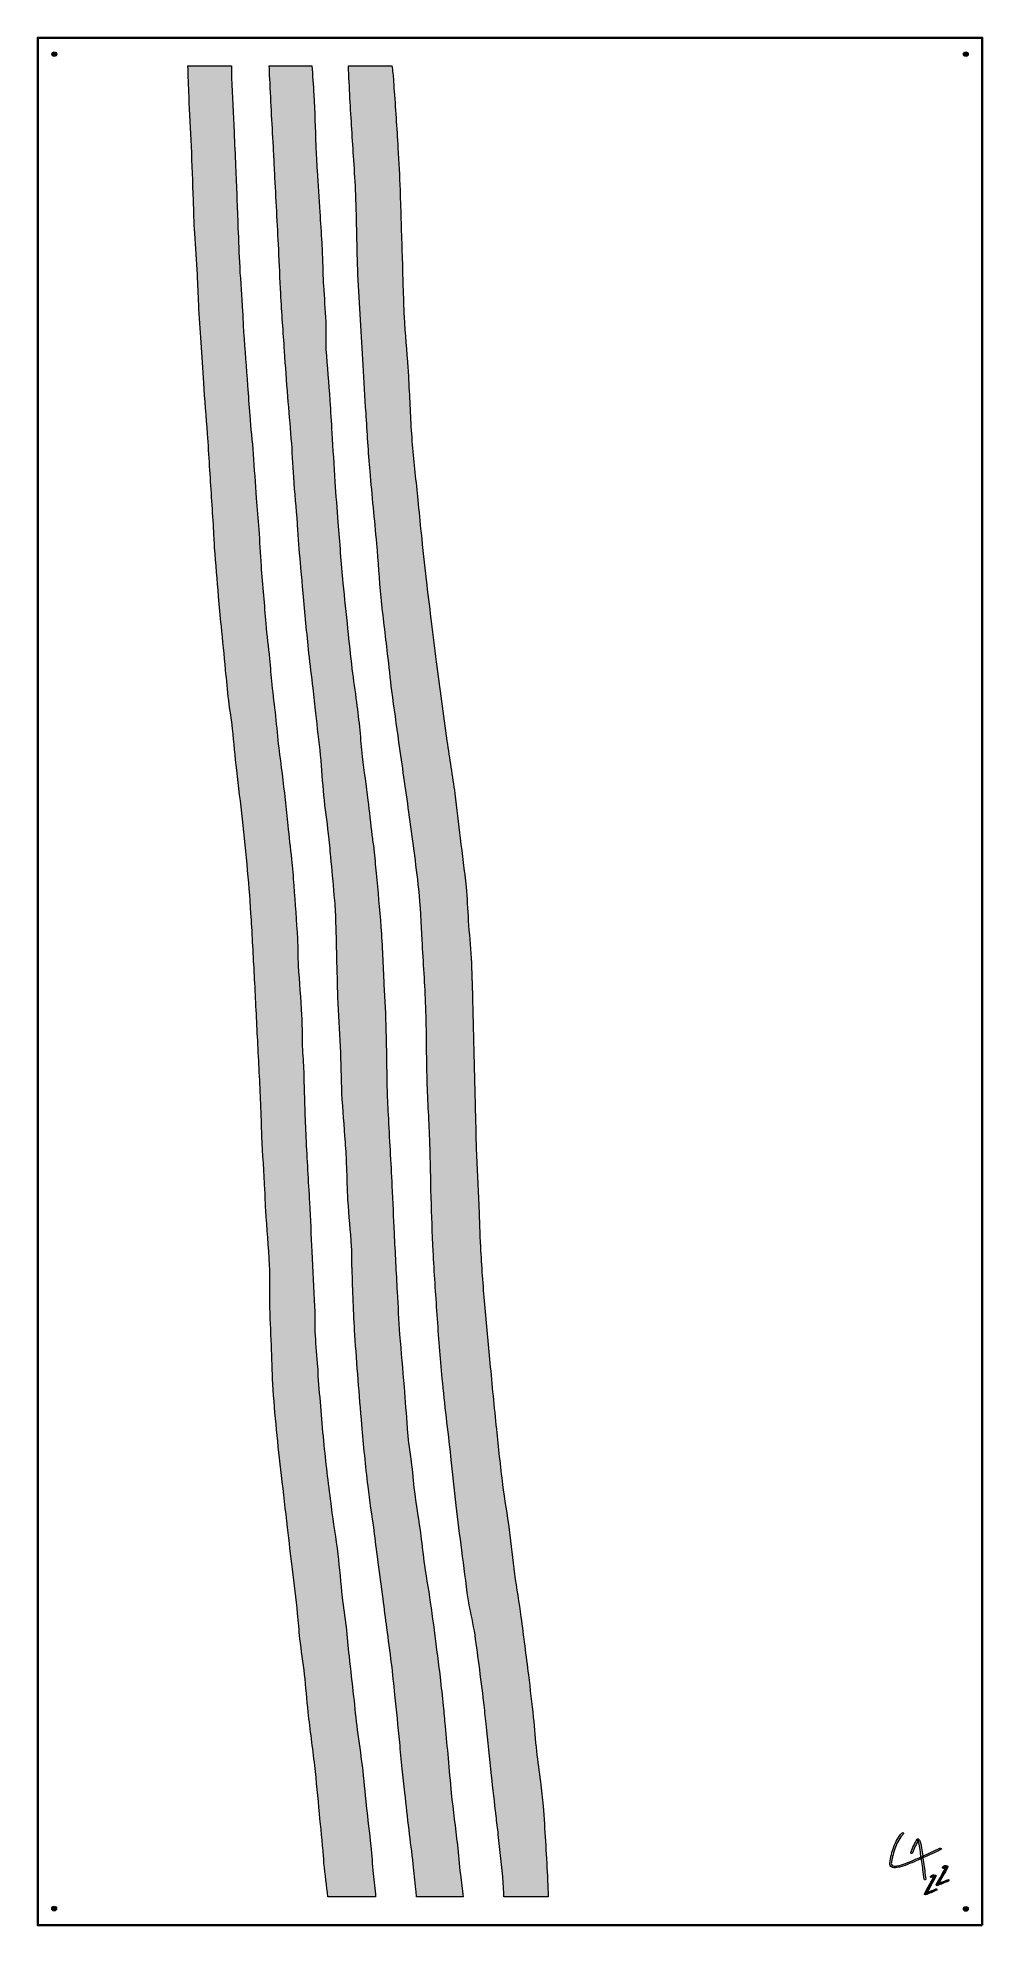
# Model space of a CAD drawing. Header units: millimetres. Extents: x 0 to 1000, y -2000 to 0.
import ezdxf

# ---------------------------------------------------------------- set-up
doc = ezdxf.new("R2010")
doc.units = ezdxf.units.MM
doc.header["$MEASUREMENT"] = 0
for name, color, linetype, lineweight in [('2022-041', 7, 'Continuous', 0), ('Bounding Box', 7, 'Continuous', 0), ('Screws', 7, 'Continuous', 0)]:
    doc.layers.add(name, color=color, linetype=linetype, lineweight=lineweight)

msp = doc.modelspace()

# ---------------------------------------------------------------- hatches: boundary and pattern name
at = {"layer": '2022-041', "true_color": 0x000000, "transparency": 33554687}
h = msp.add_hatch(color=18, dxfattribs=at)
h.dxf.hatch_style = 2
edge = h.paths.add_edge_path()
edge.add_spline(control_points=[(352.7, -1915.9), (351.2, -1901.7), (349.3, -1887.5), (347.8, -1873.2), (346.3, -1859.2), (345.1, -1845.1), (343.5, -1831), (342, -1818.3), (339.8, -1805.7), (338.3, -1793), (336.8, -1781.2), (335.7, -1769.3), (334.4, -1757.4), (332.8, -1743.3), (331.2, -1729.1), (329.6, -1714.9), (328.5, -1704.5), (327.6, -1694), (326.4, -1683.5), (325.2, -1673.1), (323.5, -1662.7), (322.3, -1652.3), (320.7, -1637.1), (319.5, -1621.8), (317.7, -1606.6), (315.6, -1590), (312.8, -1573.4), (310.7, -1556.7), (307.9, -1534.9), (305.2, -1513.2), (303, -1491.4), (300.5, -1466.9), (298.7, -1442.4), (296.6, -1417.8), (296.3, -1414.7), (296.6, -1411.5), (296.3, -1408.4), (295.5, -1397.2), (294.3, -1386.1), (293.7, -1375), (293.1, -1364.9), (293.5, -1354.8), (293.1, -1344.7), (292.2, -1325.2), (291.2, -1305.7), (290.2, -1286.2), (289.4, -1268.8), (288.6, -1251.5), (287.7, -1234.1), (286.5, -1211.2), (285, -1188.2), (283.9, -1165.2), (282.9, -1144.5), (282.4, -1123.8), (281.7, -1103.1), (281.5, -1099.6), (281.7, -1096), (281.5, -1092.5), (281, -1083.4), (280.3, -1074.2), (280, -1065.1), (279.7, -1055.3), (280, -1045.4), (279.4, -1035.6), (278.4, -1018.1), (276.8, -1000.5), (275.8, -983), (275.2, -973.7), (275.6, -964.3), (275, -954.9), (273.9, -936), (272.5, -917), (271.1, -898.1), (270.4, -888.8), (269.7, -879.5), (268.7, -870.2), (267.5, -858.3), (266, -846.5), (264.7, -834.6), (263.8, -825.5), (263.1, -816.4), (262, -807.3), (259.9, -789.1), (257.4, -770.8), (255.2, -752.5), (253.9, -741.4), (253, -730.1), (251.7, -718.9), (250.5, -707.7), (249, -696.4), (247.8, -685.2), (246.8, -676.1), (246.3, -667), (245.4, -657.9), (244.1, -645.5), (242.6, -633.2), (241.4, -620.8), (240.5, -610.9), (239.9, -600.9), (239.1, -590.9), (238.2, -580.4), (237.2, -569.9), (236.4, -559.4), (235.5, -546.6), (235, -533.8), (234, -521), (233.2, -509.9), (232, -498.9), (231.2, -487.8), (230.1, -472.2), (229.3, -456.5), (228.1, -440.9), (227, -427.3), (225.5, -413.7), (224.4, -400.1), (223.5, -389.6), (223, -379.1), (222.2, -368.6), (220.8, -349.8), (219.4, -330.9), (218, -312.1), (217.5, -304.7), (217.3, -297.3), (216.8, -289.9), (215.8, -274.3), (214.7, -258.7), (213.8, -243.1), (213, -229.1), (212.6, -215.1), (212, -201.1), (211.2, -179.6), (210.4, -158.1), (209.5, -136.5), (209, -124.3), (208.4, -112.1), (207.8, -99.9), (207, -80.8), (206.1, -61.6), (205.3, -42.4), (205.1, -38.1), (205.2, -33.9), (205.1, -29.6), (205.1, -29.6), (159, -29.6), (159, -29.6), (159.4, -40.5), (159.7, -51.4), (160.2, -62.2), (160.9, -79.8), (161.9, -97.4), (162.7, -115), (163.5, -134), (164.1, -153), (164.8, -172), (165.2, -183.8), (165.5, -195.6), (166.2, -207.4), (167, -221.9), (168.2, -236.5), (169.1, -251), (169.7, -261.5), (169.8, -272), (170.4, -282.5), (171.1, -295.9), (172.2, -309.4), (173.1, -322.8), (174, -337.1), (174.7, -351.3), (175.7, -365.6), (176.9, -383.6), (178.5, -401.7), (179.8, -419.7), (180.6, -431.1), (181.3, -442.5), (182, -453.9), (183.4, -475.9), (184.8, -497.8), (186.2, -519.8), (186.6, -526.7), (186.8, -533.5), (187.3, -540.3), (188.6, -557.5), (190, -574.7), (191.5, -591.9), (192.4, -602.4), (193.4, -612.9), (194.4, -623.3), (195.9, -638.8), (197.4, -654.3), (198.9, -669.8), (200, -680.6), (201, -691.4), (202.2, -702.2), (203.4, -712.3), (205.2, -722.2), (206.3, -732.3), (207.9, -746.9), (209, -761.5), (210.7, -776.1), (212.6, -793.4), (214.9, -810.6), (216.8, -827.9), (218.8, -846), (220.6, -864.2), (222.2, -882.4), (223.8, -899.7), (225.1, -917.1), (226.2, -934.5), (227.5, -955.6), (228.5, -976.7), (229.6, -997.8), (230.8, -1019.5), (231.8, -1041.1), (232.9, -1062.7), (234, -1084.9), (235.2, -1107.1), (236.2, -1129.3), (236.7, -1140.9), (236.8, -1152.5), (237.3, -1164.1), (238.3, -1183.1), (239.5, -1202.1), (240.5, -1221.1), (240.9, -1228.1), (241, -1235.2), (241.4, -1242.2), (242.7, -1261.6), (244.4, -1281.1), (245.4, -1300.5), (246, -1313.7), (245.4, -1327), (245.7, -1340.2), (246, -1355.2), (246.8, -1370.1), (247.4, -1385.1), (247.9, -1398.9), (248.1, -1412.8), (248.9, -1426.6), (249.9, -1442.8), (251.3, -1458.9), (252.9, -1475), (254.4, -1491.1), (256.3, -1507.2), (258.1, -1523.2), (260.2, -1541.7), (262.4, -1560.2), (264.5, -1578.6), (266.2, -1593.3), (267.9, -1607.9), (269.6, -1622.6), (271.4, -1638.2), (273.4, -1653.9), (275.2, -1669.5), (276.1, -1678.4), (276.6, -1687.4), (277.6, -1696.3), (279.1, -1709), (281.1, -1721.6), (282.5, -1734.3), (284, -1747.5), (284.9, -1760.8), (286.4, -1774), (288.5, -1792.9), (291.1, -1811.8), (293.3, -1830.7), (295.2, -1847.6), (296.7, -1864.5), (298.3, -1881.4), (299.8, -1896.6), (301.3, -1911.7), (302.7, -1926.9), (302.9, -1929.3), (302.7, -1931.8), (303, -1934.3), (304.4, -1946.2), (305.9, -1958), (307.2, -1969.9), (307.2, -1969.9), (357.8, -1969.9), (357.8, -1969.9), (357, -1961.7), (356, -1953.5), (355.2, -1945.3), (354.3, -1935.5), (353.7, -1925.6), (352.7, -1915.9)], knot_values=[0, 0, 0, 0, 1, 1, 1, 2, 2, 2, 3, 3, 3, 4, 4, 4, 5, 5, 5, 6, 6, 6, 7, 7, 7, 8, 8, 8, 9, 9, 9, 10, 10, 10, 11, 11, 11, 12, 12, 12, 13, 13, 13, 14, 14, 14, 15, 15, 15, 16, 16, 16, 17, 17, 17, 18, 18, 18, 19, 19, 19, 20, 20, 20, 21, 21, 21, 22, 22, 22, 23, 23, 23, 24, 24, 24, 25, 25, 25, 26, 26, 26, 27, 27, 27, 28, 28, 28, 29, 29, 29, 30, 30, 30, 31, 31, 31, 32, 32, 32, 33, 33, 33, 34, 34, 34, 35, 35, 35, 36, 36, 36, 37, 37, 37, 38, 38, 38, 39, 39, 39, 40, 40, 40, 41, 41, 41, 42, 42, 42, 43, 43, 43, 44, 44, 44, 45, 45, 45, 46, 46, 46, 47, 47, 47, 48, 48, 48, 49, 49, 49, 50, 50, 50, 51, 51, 51, 52, 52, 52, 53, 53, 53, 54, 54, 54, 55, 55, 55, 56, 56, 56, 57, 57, 57, 58, 58, 58, 59, 59, 59, 60, 60, 60, 61, 61, 61, 62, 62, 62, 63, 63, 63, 64, 64, 64, 65, 65, 65, 66, 66, 66, 67, 67, 67, 68, 68, 68, 69, 69, 69, 70, 70, 70, 71, 71, 71, 72, 72, 72, 73, 73, 73, 74, 74, 74, 75, 75, 75, 76, 76, 76, 77, 77, 77, 78, 78, 78, 79, 79, 79, 80, 80, 80, 81, 81, 81, 82, 82, 82, 83, 83, 83, 84, 84, 84, 85, 85, 85, 86, 86, 86, 87, 87, 87, 88, 88, 88, 89, 89, 89, 90, 90, 90, 91, 91, 91, 92, 92, 92, 93, 93, 93, 94, 94, 94, 95, 95, 95, 95], degree=3, periodic=0)
h = msp.add_hatch(color=18, dxfattribs=at)
h.dxf.hatch_style = 2
edge = h.paths.add_edge_path()
edge.add_spline(control_points=[(447.5, -1946), (446.4, -1935.6), (445.5, -1925.1), (444.3, -1914.7), (442.2, -1896.5), (439.8, -1878.2), (437.9, -1860), (436.5, -1847.6), (435.7, -1835.2), (434.6, -1822.8), (433.5, -1811.5), (432.3, -1800.2), (431.3, -1788.9), (430.6, -1781.7), (430.1, -1774.6), (429.3, -1767.4), (428.3, -1757.3), (427.2, -1747.3), (426.1, -1737.2), (425, -1728.4), (423.8, -1719.6), (422.7, -1710.9), (420.7, -1695.1), (418.8, -1679.4), (416.5, -1663.7), (414.4, -1648.5), (411.7, -1633.5), (409.5, -1618.3), (408, -1607.9), (407.1, -1597.5), (405.6, -1587.1), (403.4, -1571.5), (400.8, -1556), (398.8, -1540.4), (397.4, -1529.8), (396.7, -1519.1), (395.5, -1508.4), (394.7, -1501.7), (393.3, -1495), (392.5, -1488.3), (391.8, -1483.3), (391.6, -1478.2), (391.2, -1473.1), (390.1, -1458.6), (389, -1444.1), (387.9, -1429.5), (386.3, -1411), (384.6, -1392.5), (383.2, -1373.9), (382.1, -1358.9), (381.4, -1343.8), (380.6, -1328.8), (379.5, -1308), (378.3, -1287.3), (377.3, -1266.6), (376.5, -1249.9), (376, -1233.3), (375.1, -1216.6), (373.8, -1191.4), (372.3, -1166.2), (371, -1140.9), (370.4, -1131.1), (370.1, -1121.3), (369.8, -1111.5), (369.4, -1091.6), (369.3, -1071.8), (368.7, -1051.9), (368.3, -1035.6), (367.4, -1019.3), (366.6, -1003), (365.6, -982.7), (364.8, -962.3), (363.4, -942.1), (362, -923), (360, -904), (358.3, -885), (357.5, -876.6), (356.9, -868.2), (356, -859.8), (355.5, -854.8), (354.4, -849.8), (353.8, -844.8), (352.4, -832.5), (351.2, -820.2), (349.6, -807.9), (347.7, -792.5), (345.4, -777.1), (343.5, -761.6), (342.4, -752.3), (341.9, -743), (341, -733.7), (339.9, -723.8), (338.8, -713.9), (337.5, -704), (336, -692.3), (334.1, -680.6), (332.7, -668.8), (331, -654.6), (329.6, -640.4), (328.1, -626.2), (326.4, -610.1), (324.6, -593.9), (323.2, -577.8), (321.2, -556.3), (319.5, -534.9), (317.8, -513.4), (316.7, -499.1), (315.6, -484.8), (314.6, -470.5), (313.5, -453.2), (312.5, -435.9), (311.4, -418.6), (310.7, -407.1), (310.1, -395.6), (309.3, -384.2), (308, -366.2), (306.3, -348.3), (305.2, -330.3), (304.6, -320.5), (305.3, -310.7), (304.9, -300.9), (304.3, -288.1), (303.3, -275.3), (302.5, -262.6), (302.1, -255.6), (301.9, -248.6), (301.7, -241.6), (301.4, -233.6), (301.2, -225.5), (300.7, -217.4), (300.1, -206.5), (299.3, -195.6), (298.6, -184.7), (297.6, -170.1), (296.6, -155.4), (295.8, -140.7), (295.2, -131.9), (294.8, -123), (294.5, -114.2), (293.7, -96.3), (293.3, -78.3), (292.3, -60.4), (291.7, -50.1), (291, -39.9), (290.2, -29.6), (290.2, -29.6), (245.1, -29.6), (245.1, -29.6), (245.3, -34.3), (245.4, -39), (245.7, -43.7), (246.9, -69.2), (248.4, -94.6), (249.7, -120.1), (250.2, -127.9), (250.5, -135.6), (250.9, -143.4), (252.3, -170.3), (253.7, -197.3), (255.1, -224.2), (255.9, -239.9), (256.4, -255.6), (257.3, -271.3), (258.5, -291.5), (259.9, -311.7), (261.3, -331.9), (262.4, -348.1), (263.5, -364.2), (264.8, -380.4), (265.9, -395.1), (267.4, -409.8), (268.5, -424.6), (269.6, -438.3), (270.1, -452), (271.1, -465.7), (272.3, -482.1), (273.7, -498.4), (275, -514.7), (275.6, -521.7), (275.8, -528.8), (276.4, -535.8), (277.9, -553.3), (279.5, -570.9), (281.1, -588.4), (283, -609.6), (284.9, -630.8), (287.1, -652), (288.3, -664.4), (290.2, -676.7), (291.6, -689.1), (292.7, -698), (293.5, -706.9), (294.5, -715.8), (296.1, -730.6), (298, -745.4), (299.5, -760.3), (300.9, -774.5), (301.6, -788.7), (303, -802.9), (304.4, -816.5), (306.3, -829.9), (307.9, -843.5), (308.8, -851.6), (309.6, -859.8), (310.4, -868), (311.6, -881.4), (312.9, -894.9), (314, -908.4), (314.7, -916.3), (315.4, -924.2), (315.6, -932.1), (316.5, -960.3), (316.9, -988.6), (317.9, -1016.8), (318.5, -1034.2), (319.9, -1051.6), (320.6, -1069.1), (321.3, -1085.6), (321.3, -1102.1), (322.1, -1118.7), (323, -1135.8), (324.6, -1153), (325.8, -1170.2), (326.4, -1179), (326.9, -1187.7), (327.2, -1196.5), (327.7, -1208.2), (327.8, -1219.9), (328.5, -1231.5), (329.5, -1248), (331.2, -1264.4), (332.3, -1280.9), (332.8, -1288.7), (332.5, -1296.5), (332.8, -1304.3), (333.7, -1327.6), (334.3, -1350.9), (335.8, -1374.2), (337.9, -1406), (340.5, -1437.8), (343.2, -1469.6), (345, -1491.3), (347.2, -1513), (349.7, -1534.7), (351.5, -1550.3), (354.1, -1565.9), (356.2, -1581.5), (357.6, -1591.9), (358.7, -1602.4), (360.1, -1612.8), (361.9, -1626.6), (363.8, -1640.3), (365.7, -1654.1), (367, -1664.3), (368.3, -1674.6), (369.6, -1684.9), (371.3, -1697.4), (373.1, -1709.9), (374.6, -1722.4), (376, -1733.5), (377.1, -1744.7), (378.2, -1755.8), (380, -1772.6), (381.7, -1789.4), (383.3, -1806.2), (384.2, -1815.4), (384.8, -1824.7), (385.8, -1834), (386.7, -1842.5), (387.9, -1851), (388.8, -1859.5), (390.3, -1872.6), (391.6, -1885.8), (393.2, -1898.9), (394.6, -1910.9), (396.2, -1922.9), (397.6, -1935), (398.7, -1944), (399.5, -1953), (400.4, -1962), (400.7, -1964.6), (400.9, -1967.3), (401.2, -1969.9), (401.2, -1969.9), (450.5, -1969.9), (450.5, -1969.9), (449.6, -1962), (448.4, -1954), (447.5, -1946)], knot_values=[0, 0, 0, 0, 1, 1, 1, 2, 2, 2, 3, 3, 3, 4, 4, 4, 5, 5, 5, 6, 6, 6, 7, 7, 7, 8, 8, 8, 9, 9, 9, 10, 10, 10, 11, 11, 11, 12, 12, 12, 13, 13, 13, 14, 14, 14, 15, 15, 15, 16, 16, 16, 17, 17, 17, 18, 18, 18, 19, 19, 19, 20, 20, 20, 21, 21, 21, 22, 22, 22, 23, 23, 23, 24, 24, 24, 25, 25, 25, 26, 26, 26, 27, 27, 27, 28, 28, 28, 29, 29, 29, 30, 30, 30, 31, 31, 31, 32, 32, 32, 33, 33, 33, 34, 34, 34, 35, 35, 35, 36, 36, 36, 37, 37, 37, 38, 38, 38, 39, 39, 39, 40, 40, 40, 41, 41, 41, 42, 42, 42, 43, 43, 43, 44, 44, 44, 45, 45, 45, 46, 46, 46, 47, 47, 47, 48, 48, 48, 49, 49, 49, 50, 50, 50, 51, 51, 51, 52, 52, 52, 53, 53, 53, 54, 54, 54, 55, 55, 55, 56, 56, 56, 57, 57, 57, 58, 58, 58, 59, 59, 59, 60, 60, 60, 61, 61, 61, 62, 62, 62, 63, 63, 63, 64, 64, 64, 65, 65, 65, 66, 66, 66, 67, 67, 67, 68, 68, 68, 69, 69, 69, 70, 70, 70, 71, 71, 71, 72, 72, 72, 73, 73, 73, 74, 74, 74, 75, 75, 75, 76, 76, 76, 77, 77, 77, 78, 78, 78, 79, 79, 79, 80, 80, 80, 81, 81, 81, 82, 82, 82, 83, 83, 83, 84, 84, 84, 85, 85, 85, 86, 86, 86, 87, 87, 87, 88, 88, 88, 89, 89, 89, 90, 90, 90, 91, 91, 91, 92, 92, 92, 93, 93, 93, 94, 94, 94, 95, 95, 95, 96, 96, 96, 96], degree=3, periodic=0)
h = msp.add_hatch(color=18, dxfattribs=at)
h.dxf.hatch_style = 2
edge = h.paths.add_edge_path()
edge.add_spline(control_points=[(334.6, -129.7), (335.4, -141.8), (336.4, -154), (336.8, -166.1), (337.7, -194.4), (337.9, -222.6), (339.1, -250.8), (340.5, -282.9), (342.7, -314.9), (344.5, -346.9), (345.5, -363.8), (346.5, -380.7), (347.6, -397.6), (348.9, -418.2), (350.1, -438.8), (351.9, -459.4), (354, -485), (356.8, -510.5), (359, -536.1), (360.7, -555.1), (361.7, -574.1), (363.6, -593), (365.5, -613), (368.2, -632.8), (370.5, -652.8), (372, -665.9), (373.3, -679), (375, -692.1), (377.3, -710.3), (379.9, -728.4), (382.5, -746.5), (385.9, -771.2), (389.6, -795.9), (393, -820.7), (396.7, -847.9), (400.5, -875), (403.5, -902.2), (405.4, -920.1), (405.9, -938.1), (407, -956.1), (408.4, -979.7), (410.1, -1003.3), (410.9, -1026.9), (411.8, -1052.8), (411.6, -1078.8), (412.4, -1104.8), (413, -1127), (414.5, -1149.2), (415.3, -1171.4), (415.9, -1190.5), (416, -1209.5), (416.6, -1228.6), (417.2, -1247.6), (417.7, -1266.6), (418.7, -1285.6), (419.9, -1308.2), (421.4, -1330.7), (423, -1353.2), (424.5, -1375.7), (426, -1398.2), (428.3, -1420.6), (431, -1448.2), (434.4, -1475.7), (437.5, -1503.3), (439.4, -1520.6), (441, -1537.9), (443, -1555.2), (444.8, -1571), (447, -1586.8), (449.1, -1602.6), (451.3, -1619.7), (453.2, -1636.9), (455.8, -1654.1), (457.5, -1665.4), (460.5, -1676.6), (462.3, -1688), (464.3, -1699.9), (465.7, -1712), (467.3, -1724), (469.1, -1737.3), (470.8, -1750.7), (472.4, -1764), (473.3, -1771.5), (473.9, -1779.1), (474.7, -1786.6), (476.6, -1804.8), (478.5, -1823), (480.5, -1841.2), (482.1, -1855.5), (483.7, -1869.7), (485.3, -1884), (486.1, -1890.6), (487, -1897.2), (487.7, -1903.8), (489.5, -1920.7), (491.6, -1937.6), (492.8, -1954.6), (493.2, -1959.7), (493.5, -1964.8), (493.7, -1969.9), (493.7, -1969.9), (540.4, -1969.9), (540.4, -1969.9), (540.4, -1962.6), (540, -1955.2), (539.7, -1947.9), (538.4, -1923.1), (536.9, -1898.5), (535.2, -1873.8), (534.6, -1865.1), (533.3, -1856.4), (532.2, -1847.7), (530.9, -1837), (529.2, -1826.3), (528.1, -1815.6), (526.8, -1803.6), (526, -1791.5), (524.7, -1779.5), (523.2, -1764.6), (521.4, -1749.6), (519.5, -1734.7), (517, -1714.2), (514.4, -1693.7), (511.6, -1673.2), (509.6, -1658.1), (507, -1643), (504.9, -1627.9), (502.8, -1612.3), (501.3, -1596.5), (499.2, -1580.8), (497, -1564.9), (494.2, -1549), (492.2, -1533), (489.7, -1513.5), (487.6, -1493.8), (485.6, -1474.2), (483.2, -1450.8), (481, -1427.4), (478.8, -1404), (476.8, -1383.4), (474.7, -1362.8), (473, -1342.2), (471.3, -1321.8), (469.9, -1301.4), (468.7, -1281.1), (467.8, -1267.1), (467.7, -1253), (467.2, -1239), (466.3, -1218.9), (465.1, -1198.7), (464.4, -1178.5), (463.8, -1162.6), (463.6, -1146.6), (463.2, -1130.7), (462.9, -1118.6), (462.5, -1106.5), (462.2, -1094.4), (461.6, -1068.9), (461, -1043.3), (460.4, -1017.8), (460, -1003.6), (459.6, -989.5), (458.9, -975.4), (458.1, -962), (456.8, -948.8), (455.9, -935.5), (455, -923.5), (454.7, -911.6), (453.5, -899.7), (451.7, -882.5), (449.4, -865.4), (447.3, -848.2), (445.4, -832.4), (443.8, -816.6), (441.6, -800.9), (439.1, -782.2), (436, -763.6), (433.2, -745), (431.2, -731), (429.3, -716.9), (427.4, -702.9), (425.5, -689), (423.6, -675.1), (421.9, -661.1), (420, -646), (418.2, -630.8), (416.3, -615.7), (414.6, -601.9), (412.8, -588.2), (411.3, -574.4), (409.4, -557.8), (407.6, -541.2), (405.9, -524.6), (404.7, -513.1), (403.6, -501.5), (402.5, -489.9), (400.5, -470.3), (398, -450.8), (396.5, -431.1), (394.9, -410.9), (394.2, -390.7), (393.1, -370.5), (392.8, -363.6), (392.4, -356.8), (391.9, -349.9), (390.6, -331.8), (388.9, -313.8), (388, -295.7), (386.9, -274.1), (386.5, -252.4), (385.8, -230.8), (385, -207.7), (384.4, -184.6), (383.6, -161.5), (383.1, -146.6), (382.3, -131.6), (381.4, -116.6), (380.2, -95.4), (378.7, -74.2), (377.2, -52.9), (376.9, -47.8), (376.5, -42.8), (376, -37.7), (375.7, -35), (375.4, -32.3), (375.1, -29.6), (375.1, -29.6), (328.9, -29.6), (328.9, -29.6), (329.6, -41.2), (329.9, -52.7), (330.6, -64.2), (331.8, -86.1), (333.3, -107.9), (334.6, -129.7)], knot_values=[0, 0, 0, 0, 1, 1, 1, 2, 2, 2, 3, 3, 3, 4, 4, 4, 5, 5, 5, 6, 6, 6, 7, 7, 7, 8, 8, 8, 9, 9, 9, 10, 10, 10, 11, 11, 11, 12, 12, 12, 13, 13, 13, 14, 14, 14, 15, 15, 15, 16, 16, 16, 17, 17, 17, 18, 18, 18, 19, 19, 19, 20, 20, 20, 21, 21, 21, 22, 22, 22, 23, 23, 23, 24, 24, 24, 25, 25, 25, 26, 26, 26, 27, 27, 27, 28, 28, 28, 29, 29, 29, 30, 30, 30, 31, 31, 31, 32, 32, 32, 33, 33, 33, 34, 34, 34, 35, 35, 35, 36, 36, 36, 37, 37, 37, 38, 38, 38, 39, 39, 39, 40, 40, 40, 41, 41, 41, 42, 42, 42, 43, 43, 43, 44, 44, 44, 45, 45, 45, 46, 46, 46, 47, 47, 47, 48, 48, 48, 49, 49, 49, 50, 50, 50, 51, 51, 51, 52, 52, 52, 53, 53, 53, 54, 54, 54, 55, 55, 55, 56, 56, 56, 57, 57, 57, 58, 58, 58, 59, 59, 59, 60, 60, 60, 61, 61, 61, 62, 62, 62, 63, 63, 63, 64, 64, 64, 65, 65, 65, 66, 66, 66, 67, 67, 67, 68, 68, 68, 69, 69, 69, 70, 70, 70, 71, 71, 71, 72, 72, 72, 73, 73, 73, 74, 74, 74, 75, 75, 75, 76, 76, 76, 77, 77, 77, 78, 78, 78, 78], degree=3, periodic=0)
h = msp.add_hatch(color=18, dxfattribs=at)
h.dxf.hatch_style = 2
edge = h.paths.add_edge_path()
edge.add_spline(control_points=[(915.3, -1901.9), (911.4, -1906.2), (908.5, -1911.3), (906.5, -1916.7), (905.5, -1919.5), (904.6, -1922.2), (903.9, -1925.1), (903.2, -1927.9), (902.6, -1930.8), (902.2, -1933.6), (902, -1935.1), (902.1, -1936.6), (903.3, -1937.6), (904.3, -1938.5), (905.5, -1938.8), (906.8, -1938.9), (908.3, -1939), (909.8, -1938.8), (911.3, -1938.5), (912.9, -1938.3), (914.5, -1937.8), (916.1, -1937.3), (919.3, -1936.2), (922.4, -1934.9), (925.5, -1933.6), (928.7, -1932.3), (931.9, -1930.9), (935, -1929.5), (941.3, -1926.7), (947.6, -1923.8), (953.8, -1920.9), (954.6, -1920.5), (955.4, -1920.1), (956.2, -1919.8), (956.6, -1919.6), (956.7, -1919), (956.5, -1918.6), (956.2, -1918.1), (955.7, -1918), (955.3, -1918.3), (949.2, -1921.1), (943.2, -1923.9), (937.1, -1926.6), (931.1, -1929.4), (925.1, -1932), (918.9, -1934.4), (916, -1935.5), (913, -1936.6), (909.9, -1937), (908.6, -1937.2), (907.3, -1937.3), (906.1, -1937), (905.1, -1936.8), (904.2, -1936.4), (903.9, -1935.4), (903.7, -1934.8), (903.9, -1934.1), (904, -1933.4), (904.1, -1932.7), (904.2, -1932.1), (904.4, -1931.4), (904.6, -1930), (904.9, -1928.6), (905.2, -1927.2), (905.9, -1924.5), (906.6, -1921.8), (907.5, -1919.1), (909.3, -1914), (911.7, -1909), (915.2, -1904.7), (915.6, -1904.2), (916.1, -1903.7), (916.6, -1903.2), (917.3, -1902.3), (916.1, -1901.1), (915.3, -1901.9), (915.3, -1901.9), (915.3, -1901.9), (915.3, -1901.9)], knot_values=[0, 0, 0, 0, 1, 1, 1, 2, 2, 2, 3, 3, 3, 4, 4, 4, 5, 5, 5, 6, 6, 6, 7, 7, 7, 8, 8, 8, 9, 9, 9, 10, 10, 10, 11, 11, 11, 12, 12, 12, 13, 13, 13, 14, 14, 14, 15, 15, 15, 16, 16, 16, 17, 17, 17, 18, 18, 18, 19, 19, 19, 20, 20, 20, 21, 21, 21, 22, 22, 22, 23, 23, 23, 24, 24, 24, 25, 25, 25, 26, 26, 26, 26], degree=3, periodic=0)
h = msp.add_hatch(color=18, dxfattribs=at)
h.dxf.hatch_style = 2
edge = h.paths.add_edge_path()
edge.add_spline(control_points=[(926.3, -1923.3), (928, -1918.5), (930.2, -1913.9), (932.7, -1909.5), (932.3, -1909.6), (931.9, -1909.7), (931.5, -1909.8), (933.2, -1911.1), (933.3, -1913.8), (933.6, -1915.7), (934.1, -1918.5), (934.5, -1921.3), (934.9, -1924.2), (935.8, -1929.9), (936.6, -1935.6), (937.4, -1941.3), (937.8, -1944.6), (938.2, -1947.8), (938.6, -1951), (938.7, -1951.5), (939, -1951.9), (939.5, -1951.9), (939.9, -1951.9), (940.4, -1951.5), (940.4, -1951), (939.6, -1945.1), (938.8, -1939.2), (938, -1933.2), (937.2, -1927.3), (936.3, -1921.4), (935.4, -1915.5), (935, -1912.9), (934.6, -1910), (932.4, -1908.3), (932, -1908), (931.4, -1908.2), (931.2, -1908.6), (928.6, -1913.1), (926.4, -1917.9), (924.6, -1922.8), (924.4, -1923.3), (924.8, -1923.8), (925.2, -1923.9), (925.7, -1924.1), (926.1, -1923.8), (926.3, -1923.3), (926.3, -1923.3), (926.3, -1923.3), (926.3, -1923.3)], knot_values=[0, 0, 0, 0, 1, 1, 1, 2, 2, 2, 3, 3, 3, 4, 4, 4, 5, 5, 5, 6, 6, 6, 7, 7, 7, 8, 8, 8, 9, 9, 9, 10, 10, 10, 11, 11, 11, 12, 12, 12, 13, 13, 13, 14, 14, 14, 15, 15, 15, 16, 16, 16, 16], degree=3, periodic=0)
h = msp.add_hatch(color=18, dxfattribs=at)
h.dxf.hatch_style = 2
edge = h.paths.add_edge_path()
edge.add_spline(control_points=[(959.5, -1939.4), (960.1, -1938.4), (961.5, -1938), (962.5, -1938.6), (962.4, -1938.2), (962.3, -1937.8), (962.2, -1937.4), (958.7, -1943.9), (955.1, -1950.3), (951.4, -1956.7), (951.1, -1957.3), (951.7, -1958.3), (952.4, -1958), (956.5, -1956.5), (960.5, -1954.8), (964.5, -1953.1), (964.9, -1952.9), (965, -1952.3), (964.8, -1951.9), (964.5, -1951.5), (964, -1951.4), (963.6, -1951.6), (959.8, -1953.3), (955.9, -1954.8), (952, -1956.3), (952.3, -1956.8), (952.6, -1957.2), (953, -1957.6), (956.6, -1951.2), (960.2, -1944.8), (963.7, -1938.3), (963.9, -1937.9), (963.8, -1937.3), (963.4, -1937.1), (961.5, -1936.1), (959.1, -1936.7), (958, -1938.5), (957.4, -1939.5), (958.9, -1940.4), (959.5, -1939.4), (959.5, -1939.4), (959.5, -1939.4), (959.5, -1939.4)], knot_values=[0, 0, 0, 0, 1, 1, 1, 2, 2, 2, 3, 3, 3, 4, 4, 4, 5, 5, 5, 6, 6, 6, 7, 7, 7, 8, 8, 8, 9, 9, 9, 10, 10, 10, 11, 11, 11, 12, 12, 12, 13, 13, 13, 14, 14, 14, 14], degree=3, periodic=0)
h = msp.add_hatch(color=18, dxfattribs=at)
h.dxf.hatch_style = 2
edge = h.paths.add_edge_path()
edge.add_spline(control_points=[(946.9, -1949.1), (947.5, -1948.1), (948.9, -1947.8), (949.9, -1948.3), (949.8, -1947.9), (949.7, -1947.5), (949.6, -1947.1), (946.1, -1953.6), (942.5, -1960.1), (938.9, -1966.5), (938.5, -1967.1), (939.1, -1968), (939.9, -1967.8), (943.9, -1966.2), (947.9, -1964.6), (951.9, -1962.8), (952.4, -1962.7), (952.5, -1962), (952.2, -1961.6), (952, -1961.2), (951.5, -1961.1), (951, -1961.3), (947.2, -1963), (943.3, -1964.6), (939.4, -1966.1), (939.7, -1966.5), (940.1, -1966.9), (940.4, -1967.4), (944.1, -1961), (947.7, -1954.5), (951.1, -1948), (951.4, -1947.6), (951.3, -1947), (950.8, -1946.8), (949, -1945.8), (946.5, -1946.4), (945.4, -1948.3), (944.8, -1949.2), (946.3, -1950.1), (946.9, -1949.1), (946.9, -1949.1), (946.9, -1949.1), (946.9, -1949.1)], knot_values=[0, 0, 0, 0, 1, 1, 1, 2, 2, 2, 3, 3, 3, 4, 4, 4, 5, 5, 5, 6, 6, 6, 7, 7, 7, 8, 8, 8, 9, 9, 9, 10, 10, 10, 11, 11, 11, 12, 12, 12, 13, 13, 13, 14, 14, 14, 14], degree=3, periodic=0)
at = {"layer": 'Screws', "true_color": 0x000000, "transparency": 33554687}
h = msp.add_hatch(color=18, dxfattribs=at)
h.dxf.hatch_style = 2
edge = h.paths.add_edge_path()
edge.add_ellipse((17.5, -17.4), major_axis=(2.56, 0), ratio=0.965517, start_angle=0, end_angle=360)
h = msp.add_hatch(color=18, dxfattribs=at)
h.dxf.hatch_style = 2
edge = h.paths.add_edge_path()
edge.add_ellipse((982.7, -17.4), major_axis=(2.56, 0), ratio=0.965517, start_angle=0, end_angle=360)
h = msp.add_hatch(color=18, dxfattribs=at)
h.dxf.hatch_style = 2
edge = h.paths.add_edge_path()
edge.add_ellipse((17.4, -1982.3), major_axis=(2.56, 0), ratio=0.965517, start_angle=0, end_angle=360)
h = msp.add_hatch(color=18, dxfattribs=at)
h.dxf.hatch_style = 2
edge = h.paths.add_edge_path()
edge.add_ellipse((982.7, -1982.6), major_axis=(2.56, 0), ratio=0.965517, start_angle=0, end_angle=360)

# ---------------------------------------------------------------- linework, layer by layer
at = {"layer": '2022-041'}
for points, knots in [([(352.7, -1915.9), (351.2, -1901.7), (349.3, -1887.5), (347.8, -1873.2), (346.3, -1859.2), (345.1, -1845.1), (343.5, -1831), (342, -1818.3), (339.8, -1805.7), (338.3, -1793), (336.8, -1781.2), (335.7, -1769.3), (334.4, -1757.4), (332.8, -1743.3), (331.2, -1729.1), (329.6, -1714.9), (328.5, -1704.5), (327.6, -1694), (326.4, -1683.5), (325.2, -1673.1), (323.5, -1662.7), (322.3, -1652.3), (320.7, -1637.1), (319.5, -1621.8), (317.7, -1606.6), (315.6, -1590), (312.8, -1573.4), (310.7, -1556.7), (307.9, -1534.9), (305.2, -1513.2), (303, -1491.4), (300.5, -1466.9), (298.7, -1442.4), (296.6, -1417.8), (296.3, -1414.7), (296.6, -1411.5), (296.3, -1408.4), (295.5, -1397.2), (294.3, -1386.1), (293.7, -1375), (293.1, -1364.9), (293.5, -1354.8), (293.1, -1344.7), (292.2, -1325.2), (291.2, -1305.7), (290.2, -1286.2), (289.4, -1268.8), (288.6, -1251.5), (287.7, -1234.1), (286.5, -1211.2), (285, -1188.2), (283.9, -1165.2), (282.9, -1144.5), (282.4, -1123.8), (281.7, -1103.1), (281.5, -1099.6), (281.7, -1096), (281.5, -1092.5), (281, -1083.4), (280.3, -1074.2), (280, -1065.1), (279.7, -1055.3), (280, -1045.4), (279.4, -1035.6), (278.4, -1018.1), (276.8, -1000.5), (275.8, -983), (275.2, -973.7), (275.6, -964.3), (275, -954.9), (273.9, -936), (272.5, -917), (271.1, -898.1), (270.4, -888.8), (269.7, -879.5), (268.7, -870.2), (267.5, -858.3), (266, -846.5), (264.7, -834.6), (263.8, -825.5), (263.1, -816.4), (262, -807.3), (259.9, -789.1), (257.4, -770.8), (255.2, -752.5), (253.9, -741.4), (253, -730.1), (251.7, -718.9), (250.5, -707.7), (249, -696.4), (247.8, -685.2), (246.8, -676.1), (246.3, -667), (245.4, -657.9), (244.1, -645.5), (242.6, -633.2), (241.4, -620.8), (240.5, -610.9), (239.9, -600.9), (239.1, -590.9), (238.2, -580.4), (237.2, -569.9), (236.4, -559.4), (235.5, -546.6), (235, -533.8), (234, -521), (233.2, -509.9), (232, -498.9), (231.2, -487.8), (230.1, -472.2), (229.3, -456.5), (228.1, -440.9), (227, -427.3), (225.5, -413.7), (224.4, -400.1), (223.5, -389.6), (223, -379.1), (222.2, -368.6), (220.8, -349.8), (219.4, -330.9), (218, -312.1), (217.5, -304.7), (217.3, -297.3), (216.8, -289.9), (215.8, -274.3), (214.7, -258.7), (213.8, -243.1), (213, -229.1), (212.6, -215.1), (212, -201.1), (211.2, -179.6), (210.4, -158.1), (209.5, -136.5), (209, -124.3), (208.4, -112.1), (207.8, -99.9), (207, -80.8), (206.1, -61.6), (205.3, -42.4), (205.1, -38.1), (205.2, -33.9), (205.1, -29.6), (205.1, -29.6), (159, -29.6), (159, -29.6), (159.4, -40.5), (159.7, -51.4), (160.2, -62.2), (160.9, -79.8), (161.9, -97.4), (162.7, -115), (163.5, -134), (164.1, -153), (164.8, -172), (165.2, -183.8), (165.5, -195.6), (166.2, -207.4), (167, -221.9), (168.2, -236.5), (169.1, -251), (169.7, -261.5), (169.8, -272), (170.4, -282.5), (171.1, -295.9), (172.2, -309.4), (173.1, -322.8), (174, -337.1), (174.7, -351.3), (175.7, -365.6), (176.9, -383.6), (178.5, -401.7), (179.8, -419.7), (180.6, -431.1), (181.3, -442.5), (182, -453.9), (183.4, -475.9), (184.8, -497.8), (186.2, -519.8), (186.6, -526.7), (186.8, -533.5), (187.3, -540.3), (188.6, -557.5), (190, -574.7), (191.5, -591.9), (192.4, -602.4), (193.4, -612.9), (194.4, -623.3), (195.9, -638.8), (197.4, -654.3), (198.9, -669.8), (200, -680.6), (201, -691.4), (202.2, -702.2), (203.4, -712.3), (205.2, -722.2), (206.3, -732.3), (207.9, -746.9), (209, -761.5), (210.7, -776.1), (212.6, -793.4), (214.9, -810.6), (216.8, -827.9), (218.8, -846), (220.6, -864.2), (222.2, -882.4), (223.8, -899.7), (225.1, -917.1), (226.2, -934.5), (227.5, -955.6), (228.5, -976.7), (229.6, -997.8), (230.8, -1019.5), (231.8, -1041.1), (232.9, -1062.7), (234, -1084.9), (235.2, -1107.1), (236.2, -1129.3), (236.7, -1140.9), (236.8, -1152.5), (237.3, -1164.1), (238.3, -1183.1), (239.5, -1202.1), (240.5, -1221.1), (240.9, -1228.1), (241, -1235.2), (241.4, -1242.2), (242.7, -1261.6), (244.4, -1281.1), (245.4, -1300.5), (246, -1313.7), (245.4, -1327), (245.7, -1340.2), (246, -1355.2), (246.8, -1370.1), (247.4, -1385.1), (247.9, -1398.9), (248.1, -1412.8), (248.9, -1426.6), (249.9, -1442.8), (251.3, -1458.9), (252.9, -1475), (254.4, -1491.1), (256.3, -1507.2), (258.1, -1523.2), (260.2, -1541.7), (262.4, -1560.2), (264.5, -1578.6), (266.2, -1593.3), (267.9, -1607.9), (269.6, -1622.6), (271.4, -1638.2), (273.4, -1653.9), (275.2, -1669.5), (276.1, -1678.4), (276.6, -1687.4), (277.6, -1696.3), (279.1, -1709), (281.1, -1721.6), (282.5, -1734.3), (284, -1747.5), (284.9, -1760.8), (286.4, -1774), (288.5, -1792.9), (291.1, -1811.8), (293.3, -1830.7), (295.2, -1847.6), (296.7, -1864.5), (298.3, -1881.4), (299.8, -1896.6), (301.3, -1911.7), (302.7, -1926.9), (302.9, -1929.3), (302.7, -1931.8), (303, -1934.3), (304.4, -1946.2), (305.9, -1958), (307.2, -1969.9), (307.2, -1969.9), (357.8, -1969.9), (357.8, -1969.9), (357, -1961.7), (356, -1953.5), (355.2, -1945.3), (354.3, -1935.5), (353.7, -1925.6), (352.7, -1915.9)], [0, 0, 0, 0, 1, 1, 1, 2, 2, 2, 3, 3, 3, 4, 4, 4, 5, 5, 5, 6, 6, 6, 7, 7, 7, 8, 8, 8, 9, 9, 9, 10, 10, 10, 11, 11, 11, 12, 12, 12, 13, 13, 13, 14, 14, 14, 15, 15, 15, 16, 16, 16, 17, 17, 17, 18, 18, 18, 19, 19, 19, 20, 20, 20, 21, 21, 21, 22, 22, 22, 23, 23, 23, 24, 24, 24, 25, 25, 25, 26, 26, 26, 27, 27, 27, 28, 28, 28, 29, 29, 29, 30, 30, 30, 31, 31, 31, 32, 32, 32, 33, 33, 33, 34, 34, 34, 35, 35, 35, 36, 36, 36, 37, 37, 37, 38, 38, 38, 39, 39, 39, 40, 40, 40, 41, 41, 41, 42, 42, 42, 43, 43, 43, 44, 44, 44, 45, 45, 45, 46, 46, 46, 47, 47, 47, 48, 48, 48, 49, 49, 49, 50, 50, 50, 51, 51, 51, 52, 52, 52, 53, 53, 53, 54, 54, 54, 55, 55, 55, 56, 56, 56, 57, 57, 57, 58, 58, 58, 59, 59, 59, 60, 60, 60, 61, 61, 61, 62, 62, 62, 63, 63, 63, 64, 64, 64, 65, 65, 65, 66, 66, 66, 67, 67, 67, 68, 68, 68, 69, 69, 69, 70, 70, 70, 71, 71, 71, 72, 72, 72, 73, 73, 73, 74, 74, 74, 75, 75, 75, 76, 76, 76, 77, 77, 77, 78, 78, 78, 79, 79, 79, 80, 80, 80, 81, 81, 81, 82, 82, 82, 83, 83, 83, 84, 84, 84, 85, 85, 85, 86, 86, 86, 87, 87, 87, 88, 88, 88, 89, 89, 89, 90, 90, 90, 91, 91, 91, 92, 92, 92, 93, 93, 93, 94, 94, 94, 95, 95, 95, 95]), ([(447.5, -1946), (446.4, -1935.6), (445.5, -1925.1), (444.3, -1914.7), (442.2, -1896.5), (439.8, -1878.2), (437.9, -1860), (436.5, -1847.6), (435.7, -1835.2), (434.6, -1822.8), (433.5, -1811.5), (432.3, -1800.2), (431.3, -1788.9), (430.6, -1781.7), (430.1, -1774.6), (429.3, -1767.4), (428.3, -1757.3), (427.2, -1747.3), (426.1, -1737.2), (425, -1728.4), (423.8, -1719.6), (422.7, -1710.9), (420.7, -1695.1), (418.8, -1679.4), (416.5, -1663.7), (414.4, -1648.5), (411.7, -1633.5), (409.5, -1618.3), (408, -1607.9), (407.1, -1597.5), (405.6, -1587.1), (403.4, -1571.5), (400.8, -1556), (398.8, -1540.4), (397.4, -1529.8), (396.7, -1519.1), (395.5, -1508.4), (394.7, -1501.7), (393.3, -1495), (392.5, -1488.3), (391.8, -1483.3), (391.6, -1478.2), (391.2, -1473.1), (390.1, -1458.6), (389, -1444.1), (387.9, -1429.5), (386.3, -1411), (384.6, -1392.5), (383.2, -1373.9), (382.1, -1358.9), (381.4, -1343.8), (380.6, -1328.8), (379.5, -1308), (378.3, -1287.3), (377.3, -1266.6), (376.5, -1249.9), (376, -1233.3), (375.1, -1216.6), (373.8, -1191.4), (372.3, -1166.2), (371, -1140.9), (370.4, -1131.1), (370.1, -1121.3), (369.8, -1111.5), (369.4, -1091.6), (369.3, -1071.8), (368.7, -1051.9), (368.3, -1035.6), (367.4, -1019.3), (366.6, -1003), (365.6, -982.7), (364.8, -962.3), (363.4, -942.1), (362, -923), (360, -904), (358.3, -885), (357.5, -876.6), (356.9, -868.2), (356, -859.8), (355.5, -854.8), (354.4, -849.8), (353.8, -844.8), (352.4, -832.5), (351.2, -820.2), (349.6, -807.9), (347.7, -792.5), (345.4, -777.1), (343.5, -761.6), (342.4, -752.3), (341.9, -743), (341, -733.7), (339.9, -723.8), (338.8, -713.9), (337.5, -704), (336, -692.3), (334.1, -680.6), (332.7, -668.8), (331, -654.6), (329.6, -640.4), (328.1, -626.2), (326.4, -610.1), (324.6, -593.9), (323.2, -577.8), (321.2, -556.3), (319.5, -534.9), (317.8, -513.4), (316.7, -499.1), (315.6, -484.8), (314.6, -470.5), (313.5, -453.2), (312.5, -435.9), (311.4, -418.6), (310.7, -407.1), (310.1, -395.6), (309.3, -384.2), (308, -366.2), (306.3, -348.3), (305.2, -330.3), (304.6, -320.5), (305.3, -310.7), (304.9, -300.9), (304.3, -288.1), (303.3, -275.3), (302.5, -262.6), (302.1, -255.6), (301.9, -248.6), (301.7, -241.6), (301.4, -233.6), (301.2, -225.5), (300.7, -217.4), (300.1, -206.5), (299.3, -195.6), (298.6, -184.7), (297.6, -170.1), (296.6, -155.4), (295.8, -140.7), (295.2, -131.9), (294.8, -123), (294.5, -114.2), (293.7, -96.3), (293.3, -78.3), (292.3, -60.4), (291.7, -50.1), (291, -39.9), (290.2, -29.6), (290.2, -29.6), (245.1, -29.6), (245.1, -29.6), (245.3, -34.3), (245.4, -39), (245.7, -43.7), (246.9, -69.2), (248.4, -94.6), (249.7, -120.1), (250.2, -127.9), (250.5, -135.6), (250.9, -143.4), (252.3, -170.3), (253.7, -197.3), (255.1, -224.2), (255.9, -239.9), (256.4, -255.6), (257.3, -271.3), (258.5, -291.5), (259.9, -311.7), (261.3, -331.9), (262.4, -348.1), (263.5, -364.2), (264.8, -380.4), (265.9, -395.1), (267.4, -409.8), (268.5, -424.6), (269.6, -438.3), (270.1, -452), (271.1, -465.7), (272.3, -482.1), (273.7, -498.4), (275, -514.7), (275.6, -521.7), (275.8, -528.8), (276.4, -535.8), (277.9, -553.3), (279.5, -570.9), (281.1, -588.4), (283, -609.6), (284.9, -630.8), (287.1, -652), (288.3, -664.4), (290.2, -676.7), (291.6, -689.1), (292.7, -698), (293.5, -706.9), (294.5, -715.8), (296.1, -730.6), (298, -745.4), (299.5, -760.3), (300.9, -774.5), (301.6, -788.7), (303, -802.9), (304.4, -816.5), (306.3, -829.9), (307.9, -843.5), (308.8, -851.6), (309.6, -859.8), (310.4, -868), (311.6, -881.4), (312.9, -894.9), (314, -908.4), (314.7, -916.3), (315.4, -924.2), (315.6, -932.1), (316.5, -960.3), (316.9, -988.6), (317.9, -1016.8), (318.5, -1034.2), (319.9, -1051.6), (320.6, -1069.1), (321.3, -1085.6), (321.3, -1102.1), (322.1, -1118.7), (323, -1135.8), (324.6, -1153), (325.8, -1170.2), (326.4, -1179), (326.9, -1187.7), (327.2, -1196.5), (327.7, -1208.2), (327.8, -1219.9), (328.5, -1231.5), (329.5, -1248), (331.2, -1264.4), (332.3, -1280.9), (332.8, -1288.7), (332.5, -1296.5), (332.8, -1304.3), (333.7, -1327.6), (334.3, -1350.9), (335.8, -1374.2), (337.9, -1406), (340.5, -1437.8), (343.2, -1469.6), (345, -1491.3), (347.2, -1513), (349.7, -1534.7), (351.5, -1550.3), (354.1, -1565.9), (356.2, -1581.5), (357.6, -1591.9), (358.7, -1602.4), (360.1, -1612.8), (361.9, -1626.6), (363.8, -1640.3), (365.7, -1654.1), (367, -1664.3), (368.3, -1674.6), (369.6, -1684.9), (371.3, -1697.4), (373.1, -1709.9), (374.6, -1722.4), (376, -1733.5), (377.1, -1744.7), (378.2, -1755.8), (380, -1772.6), (381.7, -1789.4), (383.3, -1806.2), (384.2, -1815.4), (384.8, -1824.7), (385.8, -1834), (386.7, -1842.5), (387.9, -1851), (388.8, -1859.5), (390.3, -1872.6), (391.6, -1885.8), (393.2, -1898.9), (394.6, -1910.9), (396.2, -1922.9), (397.6, -1935), (398.7, -1944), (399.5, -1953), (400.4, -1962), (400.7, -1964.6), (400.9, -1967.3), (401.2, -1969.9), (401.2, -1969.9), (450.5, -1969.9), (450.5, -1969.9), (449.6, -1962), (448.4, -1954), (447.5, -1946)], [0, 0, 0, 0, 1, 1, 1, 2, 2, 2, 3, 3, 3, 4, 4, 4, 5, 5, 5, 6, 6, 6, 7, 7, 7, 8, 8, 8, 9, 9, 9, 10, 10, 10, 11, 11, 11, 12, 12, 12, 13, 13, 13, 14, 14, 14, 15, 15, 15, 16, 16, 16, 17, 17, 17, 18, 18, 18, 19, 19, 19, 20, 20, 20, 21, 21, 21, 22, 22, 22, 23, 23, 23, 24, 24, 24, 25, 25, 25, 26, 26, 26, 27, 27, 27, 28, 28, 28, 29, 29, 29, 30, 30, 30, 31, 31, 31, 32, 32, 32, 33, 33, 33, 34, 34, 34, 35, 35, 35, 36, 36, 36, 37, 37, 37, 38, 38, 38, 39, 39, 39, 40, 40, 40, 41, 41, 41, 42, 42, 42, 43, 43, 43, 44, 44, 44, 45, 45, 45, 46, 46, 46, 47, 47, 47, 48, 48, 48, 49, 49, 49, 50, 50, 50, 51, 51, 51, 52, 52, 52, 53, 53, 53, 54, 54, 54, 55, 55, 55, 56, 56, 56, 57, 57, 57, 58, 58, 58, 59, 59, 59, 60, 60, 60, 61, 61, 61, 62, 62, 62, 63, 63, 63, 64, 64, 64, 65, 65, 65, 66, 66, 66, 67, 67, 67, 68, 68, 68, 69, 69, 69, 70, 70, 70, 71, 71, 71, 72, 72, 72, 73, 73, 73, 74, 74, 74, 75, 75, 75, 76, 76, 76, 77, 77, 77, 78, 78, 78, 79, 79, 79, 80, 80, 80, 81, 81, 81, 82, 82, 82, 83, 83, 83, 84, 84, 84, 85, 85, 85, 86, 86, 86, 87, 87, 87, 88, 88, 88, 89, 89, 89, 90, 90, 90, 91, 91, 91, 92, 92, 92, 93, 93, 93, 94, 94, 94, 95, 95, 95, 96, 96, 96, 96]), ([(334.6, -129.7), (335.4, -141.8), (336.4, -154), (336.8, -166.1), (337.7, -194.4), (337.9, -222.6), (339.1, -250.8), (340.5, -282.9), (342.7, -314.9), (344.5, -346.9), (345.5, -363.8), (346.5, -380.7), (347.6, -397.6), (348.9, -418.2), (350.1, -438.8), (351.9, -459.4), (354, -485), (356.8, -510.5), (359, -536.1), (360.7, -555.1), (361.7, -574.1), (363.6, -593), (365.5, -613), (368.2, -632.8), (370.5, -652.8), (372, -665.9), (373.3, -679), (375, -692.1), (377.3, -710.3), (379.9, -728.4), (382.5, -746.5), (385.9, -771.2), (389.6, -795.9), (393, -820.7), (396.7, -847.9), (400.5, -875), (403.5, -902.2), (405.4, -920.1), (405.9, -938.1), (407, -956.1), (408.4, -979.7), (410.1, -1003.3), (410.9, -1026.9), (411.8, -1052.8), (411.6, -1078.8), (412.4, -1104.8), (413, -1127), (414.5, -1149.2), (415.3, -1171.4), (415.9, -1190.5), (416, -1209.5), (416.6, -1228.6), (417.2, -1247.6), (417.7, -1266.6), (418.7, -1285.6), (419.9, -1308.2), (421.4, -1330.7), (423, -1353.2), (424.5, -1375.7), (426, -1398.2), (428.3, -1420.6), (431, -1448.2), (434.4, -1475.7), (437.5, -1503.3), (439.4, -1520.6), (441, -1537.9), (443, -1555.2), (444.8, -1571), (447, -1586.8), (449.1, -1602.6), (451.3, -1619.7), (453.2, -1636.9), (455.8, -1654.1), (457.5, -1665.4), (460.5, -1676.6), (462.3, -1688), (464.3, -1699.9), (465.7, -1712), (467.3, -1724), (469.1, -1737.3), (470.8, -1750.7), (472.4, -1764), (473.3, -1771.5), (473.9, -1779.1), (474.7, -1786.6), (476.6, -1804.8), (478.5, -1823), (480.5, -1841.2), (482.1, -1855.5), (483.7, -1869.7), (485.3, -1884), (486.1, -1890.6), (487, -1897.2), (487.7, -1903.8), (489.5, -1920.7), (491.6, -1937.6), (492.8, -1954.6), (493.2, -1959.7), (493.5, -1964.8), (493.7, -1969.9), (493.7, -1969.9), (540.4, -1969.9), (540.4, -1969.9), (540.4, -1962.6), (540, -1955.2), (539.7, -1947.9), (538.4, -1923.1), (536.9, -1898.5), (535.2, -1873.8), (534.6, -1865.1), (533.3, -1856.4), (532.2, -1847.7), (530.9, -1837), (529.2, -1826.3), (528.1, -1815.6), (526.8, -1803.6), (526, -1791.5), (524.7, -1779.5), (523.2, -1764.6), (521.4, -1749.6), (519.5, -1734.7), (517, -1714.2), (514.4, -1693.7), (511.6, -1673.2), (509.6, -1658.1), (507, -1643), (504.9, -1627.9), (502.8, -1612.3), (501.3, -1596.5), (499.2, -1580.8), (497, -1564.9), (494.2, -1549), (492.2, -1533), (489.7, -1513.5), (487.6, -1493.8), (485.6, -1474.2), (483.2, -1450.8), (481, -1427.4), (478.8, -1404), (476.8, -1383.4), (474.7, -1362.8), (473, -1342.2), (471.3, -1321.8), (469.9, -1301.4), (468.7, -1281.1), (467.8, -1267.1), (467.7, -1253), (467.2, -1239), (466.3, -1218.9), (465.1, -1198.7), (464.4, -1178.5), (463.8, -1162.6), (463.6, -1146.6), (463.2, -1130.7), (462.9, -1118.6), (462.5, -1106.5), (462.2, -1094.4), (461.6, -1068.9), (461, -1043.3), (460.4, -1017.8), (460, -1003.6), (459.6, -989.5), (458.9, -975.4), (458.1, -962), (456.8, -948.8), (455.9, -935.5), (455, -923.5), (454.7, -911.6), (453.5, -899.7), (451.7, -882.5), (449.4, -865.4), (447.3, -848.2), (445.4, -832.4), (443.8, -816.6), (441.6, -800.9), (439.1, -782.2), (436, -763.6), (433.2, -745), (431.2, -731), (429.3, -716.9), (427.4, -702.9), (425.5, -689), (423.6, -675.1), (421.9, -661.1), (420, -646), (418.2, -630.8), (416.3, -615.7), (414.6, -601.9), (412.8, -588.2), (411.3, -574.4), (409.4, -557.8), (407.6, -541.2), (405.9, -524.6), (404.7, -513.1), (403.6, -501.5), (402.5, -489.9), (400.5, -470.3), (398, -450.8), (396.5, -431.1), (394.9, -410.9), (394.2, -390.7), (393.1, -370.5), (392.8, -363.6), (392.4, -356.8), (391.9, -349.9), (390.6, -331.8), (388.9, -313.8), (388, -295.7), (386.9, -274.1), (386.5, -252.4), (385.8, -230.8), (385, -207.7), (384.4, -184.6), (383.6, -161.5), (383.1, -146.6), (382.3, -131.6), (381.4, -116.6), (380.2, -95.4), (378.7, -74.2), (377.2, -52.9), (376.9, -47.8), (376.5, -42.8), (376, -37.7), (375.7, -35), (375.4, -32.3), (375.1, -29.6), (375.1, -29.6), (328.9, -29.6), (328.9, -29.6), (329.6, -41.2), (329.9, -52.7), (330.6, -64.2), (331.8, -86.1), (333.3, -107.9), (334.6, -129.7)], [0, 0, 0, 0, 1, 1, 1, 2, 2, 2, 3, 3, 3, 4, 4, 4, 5, 5, 5, 6, 6, 6, 7, 7, 7, 8, 8, 8, 9, 9, 9, 10, 10, 10, 11, 11, 11, 12, 12, 12, 13, 13, 13, 14, 14, 14, 15, 15, 15, 16, 16, 16, 17, 17, 17, 18, 18, 18, 19, 19, 19, 20, 20, 20, 21, 21, 21, 22, 22, 22, 23, 23, 23, 24, 24, 24, 25, 25, 25, 26, 26, 26, 27, 27, 27, 28, 28, 28, 29, 29, 29, 30, 30, 30, 31, 31, 31, 32, 32, 32, 33, 33, 33, 34, 34, 34, 35, 35, 35, 36, 36, 36, 37, 37, 37, 38, 38, 38, 39, 39, 39, 40, 40, 40, 41, 41, 41, 42, 42, 42, 43, 43, 43, 44, 44, 44, 45, 45, 45, 46, 46, 46, 47, 47, 47, 48, 48, 48, 49, 49, 49, 50, 50, 50, 51, 51, 51, 52, 52, 52, 53, 53, 53, 54, 54, 54, 55, 55, 55, 56, 56, 56, 57, 57, 57, 58, 58, 58, 59, 59, 59, 60, 60, 60, 61, 61, 61, 62, 62, 62, 63, 63, 63, 64, 64, 64, 65, 65, 65, 66, 66, 66, 67, 67, 67, 68, 68, 68, 69, 69, 69, 70, 70, 70, 71, 71, 71, 72, 72, 72, 73, 73, 73, 74, 74, 74, 75, 75, 75, 76, 76, 76, 77, 77, 77, 78, 78, 78, 78]), ([(915.3, -1901.9), (911.4, -1906.2), (908.5, -1911.3), (906.5, -1916.7), (905.5, -1919.5), (904.6, -1922.2), (903.9, -1925.1), (903.2, -1927.9), (902.6, -1930.8), (902.2, -1933.6), (902, -1935.1), (902.1, -1936.6), (903.3, -1937.6), (904.3, -1938.5), (905.5, -1938.8), (906.8, -1938.9), (908.3, -1939), (909.8, -1938.8), (911.3, -1938.5), (912.9, -1938.3), (914.5, -1937.8), (916.1, -1937.3), (919.3, -1936.2), (922.4, -1934.9), (925.5, -1933.6), (928.7, -1932.3), (931.9, -1930.9), (935, -1929.5), (941.3, -1926.7), (947.6, -1923.8), (953.8, -1920.9), (954.6, -1920.5), (955.4, -1920.1), (956.2, -1919.8), (956.6, -1919.6), (956.7, -1919), (956.5, -1918.6), (956.2, -1918.1), (955.7, -1918), (955.3, -1918.3), (949.2, -1921.1), (943.2, -1923.9), (937.1, -1926.6), (931.1, -1929.4), (925.1, -1932), (918.9, -1934.4), (916, -1935.5), (913, -1936.6), (909.9, -1937), (908.6, -1937.2), (907.3, -1937.3), (906.1, -1937), (905.1, -1936.8), (904.2, -1936.4), (903.9, -1935.4), (903.7, -1934.8), (903.9, -1934.1), (904, -1933.4), (904.1, -1932.7), (904.2, -1932.1), (904.4, -1931.4), (904.6, -1930), (904.9, -1928.6), (905.2, -1927.2), (905.9, -1924.5), (906.6, -1921.8), (907.5, -1919.1), (909.3, -1914), (911.7, -1909), (915.2, -1904.7), (915.6, -1904.2), (916.1, -1903.7), (916.6, -1903.2), (917.3, -1902.3), (916.1, -1901.1), (915.3, -1901.9), (915.3, -1901.9), (915.3, -1901.9), (915.3, -1901.9)], [0, 0, 0, 0, 1, 1, 1, 2, 2, 2, 3, 3, 3, 4, 4, 4, 5, 5, 5, 6, 6, 6, 7, 7, 7, 8, 8, 8, 9, 9, 9, 10, 10, 10, 11, 11, 11, 12, 12, 12, 13, 13, 13, 14, 14, 14, 15, 15, 15, 16, 16, 16, 17, 17, 17, 18, 18, 18, 19, 19, 19, 20, 20, 20, 21, 21, 21, 22, 22, 22, 23, 23, 23, 24, 24, 24, 25, 25, 25, 26, 26, 26, 26]), ([(926.3, -1923.3), (928, -1918.5), (930.2, -1913.9), (932.7, -1909.5), (932.3, -1909.6), (931.9, -1909.7), (931.5, -1909.8), (933.2, -1911.1), (933.3, -1913.8), (933.6, -1915.7), (934.1, -1918.5), (934.5, -1921.3), (934.9, -1924.2), (935.8, -1929.9), (936.6, -1935.6), (937.4, -1941.3), (937.8, -1944.6), (938.2, -1947.8), (938.6, -1951), (938.7, -1951.5), (939, -1951.9), (939.5, -1951.9), (939.9, -1951.9), (940.4, -1951.5), (940.4, -1951), (939.6, -1945.1), (938.8, -1939.2), (938, -1933.2), (937.2, -1927.3), (936.3, -1921.4), (935.4, -1915.5), (935, -1912.9), (934.6, -1910), (932.4, -1908.3), (932, -1908), (931.4, -1908.2), (931.2, -1908.6), (928.6, -1913.1), (926.4, -1917.9), (924.6, -1922.8), (924.4, -1923.3), (924.8, -1923.8), (925.2, -1923.9), (925.7, -1924.1), (926.1, -1923.8), (926.3, -1923.3), (926.3, -1923.3), (926.3, -1923.3), (926.3, -1923.3)], [0, 0, 0, 0, 1, 1, 1, 2, 2, 2, 3, 3, 3, 4, 4, 4, 5, 5, 5, 6, 6, 6, 7, 7, 7, 8, 8, 8, 9, 9, 9, 10, 10, 10, 11, 11, 11, 12, 12, 12, 13, 13, 13, 14, 14, 14, 15, 15, 15, 16, 16, 16, 16]), ([(959.5, -1939.4), (960.1, -1938.4), (961.5, -1938), (962.5, -1938.6), (962.4, -1938.2), (962.3, -1937.8), (962.2, -1937.4), (958.7, -1943.9), (955.1, -1950.3), (951.4, -1956.7), (951.1, -1957.3), (951.7, -1958.3), (952.4, -1958), (956.5, -1956.5), (960.5, -1954.8), (964.5, -1953.1), (964.9, -1952.9), (965, -1952.3), (964.8, -1951.9), (964.5, -1951.5), (964, -1951.4), (963.6, -1951.6), (959.8, -1953.3), (955.9, -1954.8), (952, -1956.3), (952.3, -1956.8), (952.6, -1957.2), (953, -1957.6), (956.6, -1951.2), (960.2, -1944.8), (963.7, -1938.3), (963.9, -1937.9), (963.8, -1937.3), (963.4, -1937.1), (961.5, -1936.1), (959.1, -1936.7), (958, -1938.5), (957.4, -1939.5), (958.9, -1940.4), (959.5, -1939.4), (959.5, -1939.4), (959.5, -1939.4), (959.5, -1939.4)], [0, 0, 0, 0, 1, 1, 1, 2, 2, 2, 3, 3, 3, 4, 4, 4, 5, 5, 5, 6, 6, 6, 7, 7, 7, 8, 8, 8, 9, 9, 9, 10, 10, 10, 11, 11, 11, 12, 12, 12, 13, 13, 13, 14, 14, 14, 14]), ([(946.9, -1949.1), (947.5, -1948.1), (948.9, -1947.8), (949.9, -1948.3), (949.8, -1947.9), (949.7, -1947.5), (949.6, -1947.1), (946.1, -1953.6), (942.5, -1960.1), (938.9, -1966.5), (938.5, -1967.1), (939.1, -1968), (939.9, -1967.8), (943.9, -1966.2), (947.9, -1964.6), (951.9, -1962.8), (952.4, -1962.7), (952.5, -1962), (952.2, -1961.6), (952, -1961.2), (951.5, -1961.1), (951, -1961.3), (947.2, -1963), (943.3, -1964.6), (939.4, -1966.1), (939.7, -1966.5), (940.1, -1966.9), (940.4, -1967.4), (944.1, -1961), (947.7, -1954.5), (951.1, -1948), (951.4, -1947.6), (951.3, -1947), (950.8, -1946.8), (949, -1945.8), (946.5, -1946.4), (945.4, -1948.3), (944.8, -1949.2), (946.3, -1950.1), (946.9, -1949.1), (946.9, -1949.1), (946.9, -1949.1), (946.9, -1949.1)], [0, 0, 0, 0, 1, 1, 1, 2, 2, 2, 3, 3, 3, 4, 4, 4, 5, 5, 5, 6, 6, 6, 7, 7, 7, 8, 8, 8, 9, 9, 9, 10, 10, 10, 11, 11, 11, 12, 12, 12, 13, 13, 13, 14, 14, 14, 14])]:
    msp.add_open_spline(points, degree=3, knots=knots, dxfattribs=at)
at = {"layer": 'Bounding Box', "color": 250, "lineweight": 35, "true_color": 0x231f20}
msp.add_lwpolyline([(1000.1, -1999.9), (0, -1999.9), (0, 0), (1000.1, 0)], close=True, dxfattribs=at)
at = {"layer": 'Screws'}
for centre in [(17.5, -17.4), (982.7, -17.4), (17.4, -1982.3), (982.7, -1982.6)]:
    msp.add_ellipse(centre, major_axis=(2.56, 0), ratio=0.965517, dxfattribs=at)

doc.saveas('drawing.dxf')
